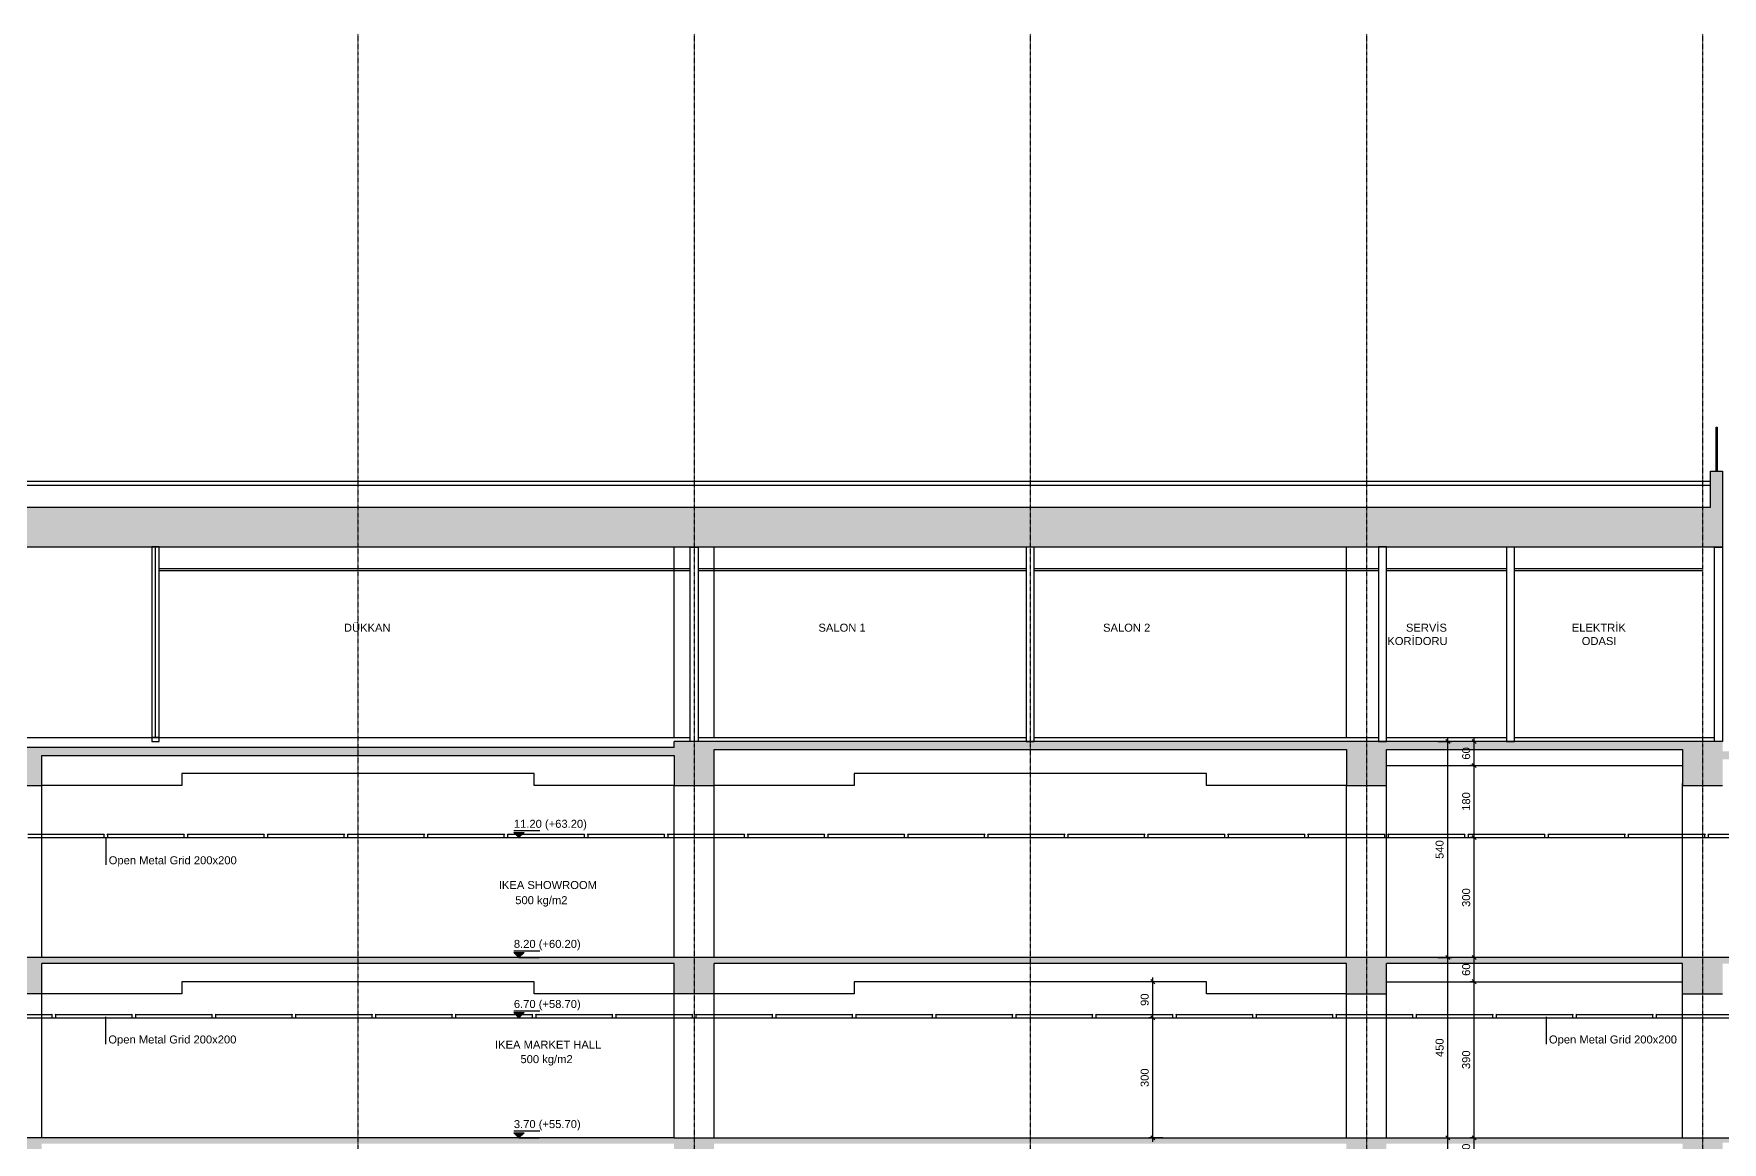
# Model space of a CAD drawing. Header units: centimetres. Extents: x -678439 to 71514, y -426864 to 8594.
# Drawn here: x 62546 to 66765, y 5569 to 8337 of the extents above; entities that cross this region are included whole.
import ezdxf

# ---------------------------------------------------------------- set-up
doc = ezdxf.new("R2010")
doc.units = ezdxf.units.CM
doc.header["$LTSCALE"] = 0.01
doc.header["$MEASUREMENT"] = 0
doc.header["$PDMODE"] = 3
doc.linetypes.add('$0$CENTER', pattern=[50.8, 31.75, -6.35, 6.35, -6.35])
doc.layers.get('0').update_dxf_attribs({"lineweight": 0})
doc.layers.get('DefPoints').update_dxf_attribs({"color": 200})
for name, color, linetype in [('$0$V-0_Axis', 8, '$0$CENTER'), ('AR-02', 152, 'Continuous'), ('METAL', 122, 'Continuous'), ('V-0_Dimension', 1, 'Continuous'), ('V-0_Elevation_015', 103, 'Continuous'), ('V-0_Elevation_025', 123, 'Continuous'), ('V-0_Hatch_Concrete', 252, 'Continuous'), ('V-0_Notation_Level_500', 2, 'Continuous'), ('V-0_Text_Tr', 7, 'Continuous'), ('V-2_Column', 160, 'Continuous'), ('V-2_Wall', 4, 'Continuous'), ('V-3_Ceiling_Suspended', 202, 'Continuous'), ('V-3_Glazing', 121, 'Continuous'), ('V-4_Floor_Cladding', 53, 'Continuous')]:
    doc.layers.add(name, color=color, linetype=linetype)
doc.styles.add('VIVA_100', font='arial.ttf', dxfattribs={"height": 20})
doc.dimstyles.new('VIVA_100', dxfattribs={"dimscale": 10, "dimtxt": 25, "dimasz": 1, "dimexe": 1, "dimexo": 1, "dimgap": 1, "dimtad": 1, "dimdec": 0, "dimzin": 3, "dimdsep": 46, "dimtxsty": 'VIVA_100', "dimblk": 'OBLIQUE', "dimcen": 0, "dimdle": 1, "dimclrd": 256, "dimclre": 256, "dimclrt": 256, "dimadec": 1, "dimazin": 0, "dimtfac": 0.75, "dimtdec": 0, "dimtix": 1, "dimtmove": 2, "dimatfit": 2, "dimldrblk": 'DOT', "dimfxlon": 1, "dimfrac": 1, "dimtolj": 1, "dimtzin": 0, "dimlwd": -1, "dimlwe": -1, "dimarcsym": 0})

# ---------------------------------------------------------------- blocks, each defined once
blk = doc.blocks.new('_OBLIQUE')
at = {"color": 0, "linetype": 'ByBlock'}
blk.add_line((-0.5, -0.5), (0.5, 0.5), dxfattribs=at)
blk = doc.blocks.new('*D209')
at = {"layer": 'DefPoints', "color": 0, "transparency": 16777216}
for p in [(66145.1, 5580), (66155.9, 5580), (66155.9, 5520)]:
    blk.add_point(p, dxfattribs=at)
at = {"layer": 'V-0_Dimension', "transparency": 16777216}
for p, q in [((66145.9, 5580), (66135.1, 5580)), ((66145.1, 5510), (66145.1, 5590)), ((66145.9, 5520), (66135.1, 5520))]:
    blk.add_line(p, q, dxfattribs=at)
at = {"layer": 'V-0_Dimension', "transparency": 16777216, "xscale": 10, "yscale": 10, "zscale": 10}
for p, rotation in [((66145.1, 5580), 90), ((66145.1, 5520), 270)]:
    blk.add_blockref('_OBLIQUE', p, dxfattribs=dict(at, rotation=rotation))
at = {"layer": 'V-0_Dimension', "transparency": 16777216, "insert": (66124.9, 5550), "char_height": 20, "attachment_point": 5, "rotation": 90, "style": 'VIVA_100'}
blk.add_mtext('\\A1;60 ', dxfattribs=at)
blk = doc.blocks.new('_DOT')
blk.add_line((-0.5, 0), (-1, 0))
at = {"const_width": 0.5}
blk.add_lwpolyline([(-0.25, 0, 1), (0.25, 0, 1)], format="xyb", close=True, dxfattribs=at)
blk = doc.blocks.new('*D210')
at = {"layer": 'DefPoints', "color": 0, "transparency": 16777216}
for p in [(65341.8, 5880), (65352.6, 5880), (66155.9, 5580)]:
    blk.add_point(p, dxfattribs=at)
at = {"layer": 'V-0_Dimension', "transparency": 16777216}
for p, q in [((65342.6, 5880), (65331.8, 5880)), ((65341.8, 5570), (65341.8, 5890)), ((65366.8, 5580), (65331.8, 5580))]:
    blk.add_line(p, q, dxfattribs=at)
at = {"layer": 'V-0_Dimension', "transparency": 16777216, "xscale": 10, "yscale": 10, "zscale": 10}
for p, rotation in [((65341.8, 5880), 90), ((65341.8, 5580), 270)]:
    blk.add_blockref('_OBLIQUE', p, dxfattribs=dict(at, rotation=rotation))
at = {"layer": 'V-0_Dimension', "transparency": 16777216, "insert": (65321.6, 5730), "char_height": 20, "attachment_point": 5, "rotation": 90, "style": 'VIVA_100'}
blk.add_mtext('\\A1;300 ', dxfattribs=at)
blk = doc.blocks.new('*D211')
at = {"layer": 'DefPoints', "color": 0, "transparency": 16777216}
for p in [(65341.8, 5970), (66155.9, 5970), (65352.6, 5880)]:
    blk.add_point(p, dxfattribs=at)
at = {"layer": 'V-0_Dimension', "transparency": 16777216}
for p, q in [((65366.8, 5970), (65331.8, 5970)), ((65341.8, 5870), (65341.8, 5980)), ((65342.6, 5880), (65331.8, 5880))]:
    blk.add_line(p, q, dxfattribs=at)
at = {"layer": 'V-0_Dimension', "transparency": 16777216, "xscale": 10, "yscale": 10, "zscale": 10}
for p, rotation in [((65341.8, 5970), 90), ((65341.8, 5880), 270)]:
    blk.add_blockref('_OBLIQUE', p, dxfattribs=dict(at, rotation=rotation))
at = {"layer": 'V-0_Dimension', "transparency": 16777216, "insert": (65321.6, 5925), "char_height": 20, "attachment_point": 5, "rotation": 90, "style": 'VIVA_100'}
blk.add_mtext('\\A1;90 ', dxfattribs=at)
blk = doc.blocks.new('*D212')
at = {"layer": 'DefPoints', "color": 0, "transparency": 16777216}
for p in [(66145.1, 6030), (66155.9, 6030), (66155.9, 5970)]:
    blk.add_point(p, dxfattribs=at)
at = {"layer": 'V-0_Dimension', "transparency": 16777216}
for p, q in [((66145.1, 5960), (66145.1, 6040)), ((66145.9, 6030), (66135.1, 6030)), ((66145.9, 5970), (66135.1, 5970))]:
    blk.add_line(p, q, dxfattribs=at)
at = {"layer": 'V-0_Dimension', "transparency": 16777216, "xscale": 10, "yscale": 10, "zscale": 10}
for p, rotation in [((66145.1, 6030), 90), ((66145.1, 5970), 270)]:
    blk.add_blockref('_OBLIQUE', p, dxfattribs=dict(at, rotation=rotation))
at = {"layer": 'V-0_Dimension', "transparency": 16777216, "insert": (66124.9, 6000), "char_height": 20, "attachment_point": 5, "rotation": 90, "style": 'VIVA_100'}
blk.add_mtext('\\A1;60 ', dxfattribs=at)
blk = doc.blocks.new('*D213')
at = {"layer": 'DefPoints', "color": 0, "transparency": 16777216}
for p in [(66145.1, 6330), (66155.9, 6330), (66155.9, 6030)]:
    blk.add_point(p, dxfattribs=at)
at = {"layer": 'V-0_Dimension', "transparency": 16777216}
for p, q in [((66145.9, 6330), (66135.1, 6330)), ((66145.1, 6020), (66145.1, 6340)), ((66145.9, 6030), (66135.1, 6030))]:
    blk.add_line(p, q, dxfattribs=at)
at = {"layer": 'V-0_Dimension', "transparency": 16777216, "xscale": 10, "yscale": 10, "zscale": 10}
for p, rotation in [((66145.1, 6330), 90), ((66145.1, 6030), 270)]:
    blk.add_blockref('_OBLIQUE', p, dxfattribs=dict(at, rotation=rotation))
at = {"layer": 'V-0_Dimension', "transparency": 16777216, "insert": (66124.9, 6180), "char_height": 20, "attachment_point": 5, "rotation": 90, "style": 'VIVA_100'}
blk.add_mtext('\\A1;300 ', dxfattribs=at)
blk = doc.blocks.new('*D214')
at = {"layer": 'DefPoints', "color": 0, "transparency": 16777216}
for p in [(66145.1, 6510), (66155.9, 6510), (66155.9, 6330)]:
    blk.add_point(p, dxfattribs=at)
at = {"layer": 'V-0_Dimension', "transparency": 16777216}
for p, q in [((66145.9, 6510), (66135.1, 6510)), ((66145.1, 6320), (66145.1, 6520)), ((66145.9, 6330), (66135.1, 6330))]:
    blk.add_line(p, q, dxfattribs=at)
at = {"layer": 'V-0_Dimension', "transparency": 16777216, "xscale": 10, "yscale": 10, "zscale": 10}
for p, rotation in [((66145.1, 6510), 90), ((66145.1, 6330), 270)]:
    blk.add_blockref('_OBLIQUE', p, dxfattribs=dict(at, rotation=rotation))
at = {"layer": 'V-0_Dimension', "transparency": 16777216, "insert": (66124.9, 6420), "char_height": 20, "attachment_point": 5, "rotation": 90, "style": 'VIVA_100'}
blk.add_mtext('\\A1;180 ', dxfattribs=at)
blk = doc.blocks.new('*D215')
at = {"layer": 'DefPoints', "color": 0, "transparency": 16777216}
for p in [(66145.1, 6570), (66155.9, 6570), (66155.9, 6510)]:
    blk.add_point(p, dxfattribs=at)
at = {"layer": 'V-0_Dimension', "transparency": 16777216}
for p, q in [((66145.9, 6570), (66135.1, 6570)), ((66145.1, 6500), (66145.1, 6580)), ((66145.9, 6510), (66135.1, 6510))]:
    blk.add_line(p, q, dxfattribs=at)
at = {"layer": 'V-0_Dimension', "transparency": 16777216, "xscale": 10, "yscale": 10, "zscale": 10}
for p, rotation in [((66145.1, 6570), 90), ((66145.1, 6510), 270)]:
    blk.add_blockref('_OBLIQUE', p, dxfattribs=dict(at, rotation=rotation))
at = {"layer": 'V-0_Dimension', "transparency": 16777216, "insert": (66124.9, 6540), "char_height": 20, "attachment_point": 5, "rotation": 90, "style": 'VIVA_100'}
blk.add_mtext('\\A1;60 ', dxfattribs=at)
blk = doc.blocks.new('*D217')
at = {"layer": 'DefPoints', "color": 0, "transparency": 16777216}
for p in [(65875.7, 5580), (66078.7, 5580), (65875.7, 4900)]:
    blk.add_point(p, dxfattribs=at)
at = {"layer": 'V-0_Dimension', "transparency": 16777216}
for p, q in [((66053.7, 5580), (66088.7, 5580)), ((66078.7, 4890), (66078.7, 5590)), ((66053.7, 4900), (66088.7, 4900))]:
    blk.add_line(p, q, dxfattribs=at)
at = {"layer": 'V-0_Dimension', "transparency": 16777216, "xscale": 10, "yscale": 10, "zscale": 10}
for p, rotation in [((66078.7, 5580), 90), ((66078.7, 4900), 270)]:
    blk.add_blockref('_OBLIQUE', p, dxfattribs=dict(at, rotation=rotation))
at = {"layer": 'V-0_Dimension', "transparency": 16777216, "insert": (66058.5, 5240), "char_height": 20, "attachment_point": 5, "rotation": 90, "style": 'VIVA_100'}
blk.add_mtext('\\A1;680 ', dxfattribs=at)
blk = doc.blocks.new('*D218')
at = {"layer": 'DefPoints', "color": 0, "transparency": 16777216}
for p in [(65875.7, 6030), (66078.7, 6030), (65875.7, 5580)]:
    blk.add_point(p, dxfattribs=at)
at = {"layer": 'V-0_Dimension', "transparency": 16777216}
for p, q in [((66078.7, 5570), (66078.7, 6040)), ((66053.7, 6030), (66088.7, 6030)), ((66053.7, 5580), (66088.7, 5580))]:
    blk.add_line(p, q, dxfattribs=at)
at = {"layer": 'V-0_Dimension', "transparency": 16777216, "xscale": 10, "yscale": 10, "zscale": 10}
for p, rotation in [((66078.7, 6030), 90), ((66078.7, 5580), 270)]:
    blk.add_blockref('_OBLIQUE', p, dxfattribs=dict(at, rotation=rotation))
at = {"layer": 'V-0_Dimension', "transparency": 16777216, "insert": (66058.5, 5805), "char_height": 20, "attachment_point": 5, "rotation": 90, "style": 'VIVA_100'}
blk.add_mtext('\\A1;450 ', dxfattribs=at)
blk = doc.blocks.new('*D219')
at = {"layer": 'DefPoints', "color": 0, "transparency": 16777216}
for p in [(65875.7, 6570), (66078.7, 6570), (65875.7, 6030)]:
    blk.add_point(p, dxfattribs=at)
at = {"layer": 'V-0_Dimension', "transparency": 16777216}
for p, q in [((66053.7, 6570), (66088.7, 6570)), ((66078.7, 6020), (66078.7, 6580)), ((66053.7, 6030), (66088.7, 6030))]:
    blk.add_line(p, q, dxfattribs=at)
at = {"layer": 'V-0_Dimension', "transparency": 16777216, "xscale": 10, "yscale": 10, "zscale": 10}
for p, rotation in [((66078.7, 6570), 90), ((66078.7, 6030), 270)]:
    blk.add_blockref('_OBLIQUE', p, dxfattribs=dict(at, rotation=rotation))
at = {"layer": 'V-0_Dimension', "transparency": 16777216, "insert": (66058.5, 6300), "char_height": 20, "attachment_point": 5, "rotation": 90, "style": 'VIVA_100'}
blk.add_mtext('\\A1;540 ', dxfattribs=at)
blk = doc.blocks.new('*U287')
blk.add_hatch(color=256).paths.add_polyline_path([(12.8, 12.8), (-12.8, 12.8), (0, 0)])
for p, q in [((-12.8, 17.4), (52.2, 17.4)), ((0, 0), (50.4, 0))]:
    blk.add_line(p, q)
blk.add_lwpolyline([(0, 0), (-12.8, 12.8), (12.8, 12.8)], close=True)
at = {"style": 'VIVA_100'}
blk.add_attdef('%%P0.00', (-12.8, 24.3), '', height=20, dxfattribs=at)
blk = doc.blocks.new('kot-a-a')
at = {"layer": 'V-0_Notation_Level_500', "transparency": 33554687}
for p, values in [((8477.6, 6320), {'%%P0.00': '11.20 (+63.20)'}), ((8477.6, 6020), {'%%P0.00': '8.20 (+60.20)'}), ((8477.6, 5870), {'%%P0.00': '6.70 (+58.70)'}), ((8477.6, 5570), {'%%P0.00': '3.70 (+55.70)'})]:
    blk.add_blockref('*U287', p, dxfattribs=at).add_auto_attribs(values)
blk = doc.blocks.new('*D282')
at = {"layer": 'DefPoints', "color": 0, "transparency": 16777216}
for p in [(66145.1, 5970), (66155.9, 5970), (66155.9, 5580)]:
    blk.add_point(p, dxfattribs=at)
at = {"layer": 'V-0_Dimension', "transparency": 16777216}
for p, q in [((66145.9, 5970), (66135.1, 5970)), ((66145.1, 5570), (66145.1, 5980)), ((66145.9, 5580), (66135.1, 5580))]:
    blk.add_line(p, q, dxfattribs=at)
at = {"layer": 'V-0_Dimension', "transparency": 16777216, "xscale": 10, "yscale": 10, "zscale": 10}
for p, rotation in [((66145.1, 5970), 90), ((66145.1, 5580), 270)]:
    blk.add_blockref('_OBLIQUE', p, dxfattribs=dict(at, rotation=rotation))
at = {"layer": 'V-0_Dimension', "transparency": 16777216, "insert": (66124.9, 5775), "char_height": 20, "attachment_point": 5, "rotation": 90, "style": 'VIVA_100'}
blk.add_mtext('\\A1;390 ', dxfattribs=at)

msp = doc.modelspace()

# ---------------------------------------------------------------- hatches: boundary and pattern name
at = {"layer": 'V-0_Hatch_Concrete', "transparency": 33554534}
h = msp.add_hatch(color=256, dxfattribs=at)
h.dxf.hatch_style = 1
h.paths.add_polyline_path([(66765.7, 7245), (66735.7, 7245), (66735.7, 7155), (62269.6, 7155), (62269.6, 7245), (62239.6, 7245), (62239.6, 7056.1), (62299.6, 7055), (66765.7, 7055)])
h.paths.add_polyline_path([(60836.2, 7246.1), (60806.2, 7246.1), (60806.2, 7155.6), (59652.6, 7154.7), (59652.6, 7055.2), (60836.2, 7056.1)])
h = msp.add_hatch(color=256, dxfattribs=at)
h.dxf.hatch_style = 1
h.paths.add_polyline_path([(68445.7, 6030), (61095.7, 6030), (61095.7, 6005), (60008.5, 6005), (60008.5, 6041.3), (60433.8, 6285), (60523.8, 6285), (60934, 6525), (60951.1, 6535), (61095.7, 6535), (61095.7, 6460), (61175.7, 6460), (61175.7, 6535), (62465.7, 6535), (62465.7, 6460), (62565.7, 6460), (62565.7, 6535), (64145.7, 6535), (64145.7, 6460), (64245.7, 6460), (64245.7, 6550), (65825.7, 6550), (65825.7, 6460), (65925.7, 6460), (65925.7, 6550), (66665.7, 6550), (66665.7, 6460), (66765.7, 6460), (66765.7, 6525), (68345.7, 6525), (68345.7, 6460), (68445.7, 6460), (68445.7, 6680), (68425.7, 6680), (68425.7, 6545), (66765.7, 6545), (66765.7, 6570), (64145.7, 6570), (64145.7, 6555), (62515.7, 6555), (62465.7, 6555), (61001, 6555), (61001, 6570), (60971, 6570), (60971, 6560.3), (60941, 6560.3), (60941, 6543.1), (60911, 6543.1), (60911, 6525.9), (60881, 6525.9), (60881, 6508.8), (60851, 6508.8), (60851, 6491.6), (60821, 6491.6), (60821, 6474.4), (60791, 6474.4), (60791, 6457.2), (60761, 6457.2), (60761, 6440), (60731, 6440), (60731, 6422.8), (60701, 6422.8), (60701, 6405.6), (60671, 6405.6), (60671, 6388.4), (60641, 6388.4), (60641, 6371.3), (60611, 6371.3), (60611, 6354.1), (60581, 6354.1), (60581, 6336.9), (60551, 6336.9), (60551, 6319.7), (60521, 6319.7), (60521, 6302.5), (60401, 6302.5), (60401, 6285.3), (60371, 6285.3), (60371, 6268.1), (60341, 6268.1), (60341, 6250.9), (60311, 6250.9), (60311, 6233.8), (60281, 6233.8), (60281, 6216.6), (60251, 6216.6), (60251, 6199.4), (60221, 6199.4), (60221, 6182.2), (60191, 6182.2), (60191, 6165), (60161, 6165), (60161, 6147.8), (60131, 6147.8), (60131, 6130.6), (60101, 6130.6), (60101, 6113.4), (60071, 6113.4), (60071, 6096.3), (60041, 6096.3), (60041, 6079.1), (60011, 6079.1), (60011, 6061.9), (59981, 6061.9), (59981, 6044.7), (59951, 6044.7), (59951, 6005), (59652.6, 6005), (59652.6, 5985), (60406.2, 5985), (60406.2, 5920), (60486.2, 5920), (60486.2, 5985), (60795.7, 5985), (60795.7, 5920), (60875.7, 5920), (60875.7, 5985), (61095.7, 5985), (61095.7, 5940), (61195.7, 5940), (61195.7, 6015), (62465.7, 6015), (62465.7, 5940), (62565.7, 5940), (62565.7, 6015), (64145.7, 6015), (64145.7, 5940), (64245.7, 5940), (64245.7, 6015), (65825.7, 6015), (65825.7, 5940), (65925.7, 5940), (65925.7, 6015), (66665.7, 6015), (66665.7, 5940), (66765.7, 5940), (66765.7, 6015), (68345.7, 6015), (68345.7, 5940), (68445.7, 5940)])
h = msp.add_hatch(color=256, dxfattribs=at)
h.dxf.hatch_style = 1
h.paths.add_polyline_path([(61195.7, 5565), (62465.7, 5565), (62465.7, 5490), (62515.7, 5490), (62565.7, 5490), (62565.7, 5565), (64145.7, 5565), (64145.7, 5490), (64245.7, 5490), (64245.7, 5565), (65825.7, 5565), (65825.7, 5490), (65925.7, 5490), (65925.7, 5565), (66665.7, 5565), (66665.7, 5490), (66765.7, 5490), (66765.7, 5568), (68345.7, 5568), (68345.7, 5490), (68445.7, 5490), (68445.7, 5568), (68625.7, 5568), (68625.7, 5490), (68675.7, 5490), (68675.7, 5645), (68655.7, 5645), (68655.7, 5580), (64145.7, 5580), (61095.7, 5580), (61095.7, 5490), (61195.7, 5490)])
h.paths.add_polyline_path([(61195.7, 5285), (59652.6, 5285), (59652.6, 5268), (60406.2, 5268), (60406.2, 5215), (60486.2, 5215), (60486.2, 5268), (60795.7, 5268), (60795.7, 5215), (60875.7, 5215), (60875.7, 5268), (61095.7, 5268), (61095.7, 5215), (61195.7, 5215)])
h.paths.add_polyline_path([(61195.7, 4640), (59652.6, 4640), (59652.6, 4620), (60406.2, 4620), (60406.2, 4570), (60486.2, 4570), (60486.2, 4620), (60795.7, 4620), (60795.7, 4570), (60875.7, 4570), (60875.7, 4620), (61095.7, 4620), (61095.7, 4570), (61195.7, 4570)])

# ---------------------------------------------------------------- linework, layer by layer
at = {"layer": '$0$V-0_Axis'}
for p, q in [((63355.7, 8337.5), (63355.7, 1410)), ((64195.7, 8337.5), (64195.7, 1410)), ((65035.7, 8337.5), (65035.7, 1410)), ((65875.7, 8337.5), (65875.7, 1410)), ((66715.7, 8337.5), (66715.7, 1410))]:
    msp.add_line(p, q, dxfattribs=at)
at = {"layer": 'AR-02'}
for p, q in [((62530.6, 6338), (62720.6, 6338)), ((62530.6, 6330), (62720.6, 6330)), ((62730.6, 6338), (62920.6, 6338)), ((62730.6, 6330), (62920.6, 6330)), ((62930.6, 6338), (63120.6, 6338)), ((62930.6, 6330), (63120.6, 6330)), ((63130.6, 6338), (63320.6, 6338)), ((63130.6, 6330), (63320.6, 6330)), ((63330.6, 6338), (63520.6, 6338)), ((63330.6, 6330), (63520.6, 6330)), ((63530.6, 6338), (63720.6, 6338)), ((63530.6, 6330), (63720.6, 6330)), ((63730.6, 6338), (63920.6, 6338)), ((63730.6, 6330), (63920.6, 6330)), ((63930.6, 6338), (64120.6, 6338)), ((63930.6, 6330), (64120.6, 6330)), ((64130.6, 6338), (64320.6, 6338)), ((64130.6, 6330), (64320.6, 6330)), ((64330.6, 6338), (64520.6, 6338)), ((64330.6, 6330), (64520.6, 6330)), ((64530.6, 6338), (64720.6, 6338)), ((64530.6, 6330), (64720.6, 6330)), ((64730.6, 6338), (64920.6, 6338)), ((64730.6, 6330), (64920.6, 6330)), ((64930.6, 6338), (65120.6, 6338)), ((64930.6, 6330), (65120.6, 6330)), ((65130.6, 6338), (65320.6, 6338)), ((65130.6, 6330), (65320.6, 6330)), ((65330.6, 6338), (65520.6, 6338)), ((65330.6, 6330), (65520.6, 6330)), ((65530.6, 6338), (65720.6, 6338)), ((65530.6, 6330), (65720.6, 6330)), ((65730.6, 6338), (65920.6, 6338)), ((65730.6, 6330), (65920.6, 6330)), ((65930.6, 6338), (66120.6, 6338)), ((65930.6, 6330), (66120.6, 6330)), ((66130.6, 6338), (66320.6, 6338)), ((66130.6, 6330), (66320.6, 6330)), ((66330.6, 6338), (66520.6, 6338)), ((66330.6, 6330), (66520.6, 6330)), ((66530.6, 6338), (66720.6, 6338)), ((66530.6, 6330), (66720.6, 6330)), ((66730.6, 6338), (66920.6, 6338)), ((66730.6, 6330), (66920.6, 6330)), ((62400.7, 5888), (62590.7, 5888)), ((62400.7, 5880), (62590.7, 5880)), ((62600.7, 5888), (62790.7, 5888)), ((62600.7, 5880), (62790.7, 5880)), ((62800.7, 5888), (62990.7, 5888)), ((62800.7, 5880), (62990.7, 5880)), ((63000.7, 5888), (63190.7, 5888)), ((63000.7, 5880), (63190.7, 5880)), ((63200.7, 5888), (63390.7, 5888)), ((63200.7, 5880), (63390.7, 5880)), ((63400.7, 5888), (63590.7, 5888)), ((63400.7, 5880), (63590.7, 5880)), ((63600.7, 5888), (63790.7, 5888)), ((63600.7, 5880), (63790.7, 5880)), ((63800.7, 5888), (63990.7, 5888)), ((63800.7, 5880), (63990.7, 5880)), ((64000.7, 5888), (64190.7, 5888)), ((64000.7, 5880), (64190.7, 5880)), ((64200.7, 5888), (64390.7, 5888)), ((64200.7, 5880), (64390.7, 5880)), ((64400.7, 5888), (64590.7, 5888)), ((64400.7, 5880), (64590.7, 5880)), ((64600.7, 5888), (64790.7, 5888)), ((64600.7, 5880), (64790.7, 5880)), ((64800.7, 5888), (64990.7, 5888)), ((64800.7, 5880), (64990.7, 5880)), ((65000.7, 5888), (65190.7, 5888)), ((65000.7, 5880), (65190.7, 5880)), ((65200.7, 5888), (65390.7, 5888)), ((65200.7, 5880), (65390.7, 5880)), ((65400.7, 5888), (65590.7, 5888)), ((65400.7, 5880), (65590.7, 5880)), ((65600.7, 5888), (65790.7, 5888)), ((65600.7, 5880), (65790.7, 5880)), ((65800.7, 5888), (65990.7, 5888)), ((65800.7, 5880), (65990.7, 5880)), ((66000.7, 5888), (66190.7, 5888)), ((66000.7, 5880), (66190.7, 5880)), ((66200.7, 5888), (66390.7, 5888)), ((66200.7, 5880), (66390.7, 5880)), ((66400.7, 5888), (66590.7, 5888)), ((66400.7, 5880), (66590.7, 5880)), ((66600.7, 5888), (66790.7, 5888)), ((66600.7, 5880), (66790.7, 5880))]:
    msp.add_line(p, q, dxfattribs=at)
at = {"layer": 'METAL'}
for points in [[(62722.6, 6337), (62720.6, 6338), (62720.6, 6330), (62730.6, 6330), (62730.6, 6338), (62728.6, 6337)], [(62922.6, 6337), (62920.6, 6338), (62920.6, 6330), (62930.6, 6330), (62930.6, 6338), (62928.6, 6337)], [(63122.6, 6337), (63120.6, 6338), (63120.6, 6330), (63130.6, 6330), (63130.6, 6338), (63128.6, 6337)], [(63322.6, 6337), (63320.6, 6338), (63320.6, 6330), (63330.6, 6330), (63330.6, 6338), (63328.6, 6337)], [(63522.6, 6337), (63520.6, 6338), (63520.6, 6330), (63530.6, 6330), (63530.6, 6338), (63528.6, 6337)], [(63722.6, 6337), (63720.6, 6338), (63720.6, 6330), (63730.6, 6330), (63730.6, 6338), (63728.6, 6337)], [(63922.6, 6337), (63920.6, 6338), (63920.6, 6330), (63930.6, 6330), (63930.6, 6338), (63928.6, 6337)], [(64122.6, 6337), (64120.6, 6338), (64120.6, 6330), (64130.6, 6330), (64130.6, 6338), (64128.6, 6337)], [(64322.6, 6337), (64320.6, 6338), (64320.6, 6330), (64330.6, 6330), (64330.6, 6338), (64328.6, 6337)], [(64522.6, 6337), (64520.6, 6338), (64520.6, 6330), (64530.6, 6330), (64530.6, 6338), (64528.6, 6337)], [(64722.6, 6337), (64720.6, 6338), (64720.6, 6330), (64730.6, 6330), (64730.6, 6338), (64728.6, 6337)], [(64922.6, 6337), (64920.6, 6338), (64920.6, 6330), (64930.6, 6330), (64930.6, 6338), (64928.6, 6337)], [(65122.6, 6337), (65120.6, 6338), (65120.6, 6330), (65130.6, 6330), (65130.6, 6338), (65128.6, 6337)], [(65322.6, 6337), (65320.6, 6338), (65320.6, 6330), (65330.6, 6330), (65330.6, 6338), (65328.6, 6337)], [(65522.6, 6337), (65520.6, 6338), (65520.6, 6330), (65530.6, 6330), (65530.6, 6338), (65528.6, 6337)], [(65722.6, 6337), (65720.6, 6338), (65720.6, 6330), (65730.6, 6330), (65730.6, 6338), (65728.6, 6337)], [(65922.6, 6337), (65920.6, 6338), (65920.6, 6330), (65930.6, 6330), (65930.6, 6338), (65928.6, 6337)], [(66122.6, 6337), (66120.6, 6338), (66120.6, 6330), (66130.6, 6330), (66130.6, 6338), (66128.6, 6337)], [(66322.6, 6337), (66320.6, 6338), (66320.6, 6330), (66330.6, 6330), (66330.6, 6338), (66328.6, 6337)], [(66522.6, 6337), (66520.6, 6338), (66520.6, 6330), (66530.6, 6330), (66530.6, 6338), (66528.6, 6337)], [(66722.6, 6337), (66720.6, 6338), (66720.6, 6330), (66730.6, 6330), (66730.6, 6338), (66728.6, 6337)], [(62592.7, 5887), (62590.7, 5888), (62590.7, 5880), (62600.7, 5880), (62600.7, 5888), (62598.7, 5887)], [(62792.7, 5887), (62790.7, 5888), (62790.7, 5880), (62800.7, 5880), (62800.7, 5888), (62798.7, 5887)], [(62992.7, 5887), (62990.7, 5888), (62990.7, 5880), (63000.7, 5880), (63000.7, 5888), (62998.7, 5887)], [(63192.7, 5887), (63190.7, 5888), (63190.7, 5880), (63200.7, 5880), (63200.7, 5888), (63198.7, 5887)], [(63392.7, 5887), (63390.7, 5888), (63390.7, 5880), (63400.7, 5880), (63400.7, 5888), (63398.7, 5887)], [(63592.7, 5887), (63590.7, 5888), (63590.7, 5880), (63600.7, 5880), (63600.7, 5888), (63598.7, 5887)], [(63792.7, 5887), (63790.7, 5888), (63790.7, 5880), (63800.7, 5880), (63800.7, 5888), (63798.7, 5887)], [(63992.7, 5887), (63990.7, 5888), (63990.7, 5880), (64000.7, 5880), (64000.7, 5888), (63998.7, 5887)], [(64192.7, 5887), (64190.7, 5888), (64190.7, 5880), (64200.7, 5880), (64200.7, 5888), (64198.7, 5887)], [(64392.7, 5887), (64390.7, 5888), (64390.7, 5880), (64400.7, 5880), (64400.7, 5888), (64398.7, 5887)], [(64592.7, 5887), (64590.7, 5888), (64590.7, 5880), (64600.7, 5880), (64600.7, 5888), (64598.7, 5887)], [(64792.7, 5887), (64790.7, 5888), (64790.7, 5880), (64800.7, 5880), (64800.7, 5888), (64798.7, 5887)], [(64992.7, 5887), (64990.7, 5888), (64990.7, 5880), (65000.7, 5880), (65000.7, 5888), (64998.7, 5887)], [(65192.7, 5887), (65190.7, 5888), (65190.7, 5880), (65200.7, 5880), (65200.7, 5888), (65198.7, 5887)], [(65392.7, 5887), (65390.7, 5888), (65390.7, 5880), (65400.7, 5880), (65400.7, 5888), (65398.7, 5887)], [(65592.7, 5887), (65590.7, 5888), (65590.7, 5880), (65600.7, 5880), (65600.7, 5888), (65598.7, 5887)], [(65792.7, 5887), (65790.7, 5888), (65790.7, 5880), (65800.7, 5880), (65800.7, 5888), (65798.7, 5887)], [(65992.7, 5887), (65990.7, 5888), (65990.7, 5880), (66000.7, 5880), (66000.7, 5888), (65998.7, 5887)], [(66192.7, 5887), (66190.7, 5888), (66190.7, 5880), (66200.7, 5880), (66200.7, 5888), (66198.7, 5887)], [(66392.7, 5887), (66390.7, 5888), (66390.7, 5880), (66400.7, 5880), (66400.7, 5888), (66398.7, 5887)], [(66592.7, 5887), (66590.7, 5888), (66590.7, 5880), (66600.7, 5880), (66600.7, 5888), (66598.7, 5887)]]:
    msp.add_lwpolyline(points, dxfattribs=at)
at = {"layer": 'V-0_Elevation_015', "ltscale": 0.3}
for p, q in [((64145.7, 6580), (64145.7, 7055)), ((64245.7, 6580), (64245.7, 7055)), ((65825.7, 6580), (65825.7, 7055)), ((65925.7, 6510), (66665.7, 6510)), ((62565.7, 6030), (62565.7, 6460)), ((64145.7, 6030), (64145.7, 6460)), ((64245.7, 6030), (64245.7, 6460)), ((65825.7, 6030), (65825.7, 6460)), ((65925.7, 6030), (65925.7, 6460)), ((66665.7, 6030), (66665.7, 6465)), ((66665.7, 6030), (66665.7, 6460)), ((65925.7, 5970), (66665.7, 5970)), ((62565.7, 5580), (62565.7, 5940)), ((64145.7, 5580), (64145.7, 5940)), ((64245.7, 5580), (64245.7, 5940)), ((65825.7, 5580), (65825.7, 5940)), ((65925.7, 5580), (65925.7, 5940)), ((66665.7, 5580), (66665.7, 5940))]:
    msp.add_line(p, q, dxfattribs=at)
for points in [[(64145.7, 6460), (63795.7, 6460), (63795.7, 6490), (62915.7, 6490), (62915.7, 6460), (62565.7, 6460)], [(65825.7, 6460), (65475.7, 6460), (65475.7, 6490), (64595.7, 6490), (64595.7, 6460), (64245.7, 6460)], [(64145.7, 5940), (63795.7, 5940), (63795.7, 5970), (62915.7, 5970), (62915.7, 5940), (62565.7, 5940)], [(65825.7, 5940), (65475.7, 5940), (65475.7, 5970), (64595.7, 5970), (64595.7, 5940), (64245.7, 5940)]]:
    msp.add_lwpolyline(points, dxfattribs=at)
at = {"layer": 'V-0_Elevation_025'}
msp.add_lwpolyline([(66749.2, 7245), (66749.2, 7355), (66752.2, 7355), (66752.2, 7245)], close=True, dxfattribs=at)
at = {"layer": 'V-0_Text_Tr'}
for p, q in [((62726.9, 6261.6), (62726.9, 6329.7)), ((62726.9, 6261.6), (62726.9, 6329.7)), ((62725.9, 5813.9), (62725.9, 5882.1)), ((66325.5, 5813.9), (66325.5, 5882.1))]:
    msp.add_line(p, q, dxfattribs=at)
at = {"layer": 'V-2_Column', "ltscale": 200, "transparency": 33554687}
for p, q in [((66735.7, 7155), (66735.7, 7245)), ((66735.7, 7245), (66765.7, 7245)), ((62269.6, 7155), (66735.7, 7155)), ((66765.7, 7055), (62299.6, 7055)), ((64145.7, 6555), (62515.7, 6555)), ((66765.7, 6570), (64145.7, 6570)), ((64145.7, 6555), (64145.7, 6570)), ((64245.7, 6460), (64245.7, 6550)), ((64245.7, 6550), (65825.7, 6550)), ((65825.7, 6550), (65825.7, 6460)), ((65925.7, 6460), (65925.7, 6550)), ((65925.7, 6550), (66665.7, 6550)), ((66665.7, 6550), (66665.7, 6460)), ((62565.7, 6460), (62565.7, 6535)), ((62565.7, 6535), (64145.7, 6535)), ((64145.7, 6535), (64145.7, 6460)), ((62465.7, 6460), (62565.7, 6460)), ((64145.7, 6460), (64245.7, 6460)), ((65825.7, 6460), (65925.7, 6460)), ((66665.7, 6460), (66765.7, 6460)), ((68445.7, 6030), (61095.7, 6030)), ((62565.7, 5940), (62565.7, 6015)), ((64145.7, 6015), (62565.7, 6015)), ((64145.7, 5940), (64145.7, 6015)), ((64245.7, 5940), (64245.7, 6015)), ((65825.7, 6015), (64245.7, 6015)), ((65825.7, 5940), (65825.7, 6015)), ((65925.7, 5940), (65925.7, 6015)), ((66665.7, 6015), (65925.7, 6015)), ((66665.7, 5940), (66665.7, 6015)), ((62565.7, 5940), (62465.7, 5940)), ((64245.7, 5940), (64145.7, 5940)), ((65825.7, 5940), (65925.7, 5940)), ((66665.7, 5940), (66765.7, 5940)), ((64145.7, 5580), (61095.7, 5580))]:
    msp.add_line(p, q, dxfattribs=at)
for points in [[(66765.7, 7055), (62299.6, 7055), (62239.6, 7056.1), (62239.6, 7245), (62269.6, 7245), (62269.6, 7155), (66735.7, 7155), (66735.7, 7245), (66765.7, 7245), (66765.7, 7056.1)], [(64145.7, 5580), (68655.7, 5580)]]:
    msp.add_lwpolyline(points, dxfattribs=at)
at = {"layer": 'V-2_Wall'}
for points in [[(64206.1, 6570), (64186.1, 6570), (64186.1, 7055), (64206.1, 7055)], [(65045.7, 7055), (65025.7, 7055), (65025.7, 6570), (65045.7, 6570)], [(65925.7, 7056.1), (65905.7, 7056.1), (65905.7, 6570), (65925.7, 6570)], [(66245.7, 7055), (66225.7, 7055), (66225.7, 6570), (66245.7, 6570)], [(66745.7, 7055), (66765.7, 7055), (66765.7, 6570), (66745.7, 6570)]]:
    msp.add_lwpolyline(points, close=True, dxfattribs=at)
at = {"layer": 'V-3_Ceiling_Suspended'}
for points in [[(62269.6, 7220), (66735.7, 7220)], [(62269.6, 7210), (66735.7, 7210)], [(64186.1, 7001.1), (62858.7, 7001.1)], [(64186.1, 6996.1), (62858.7, 6996.1)], [(65025.7, 7001.1), (64206.1, 7001.1)], [(65025.7, 6996.1), (64206.1, 6996.1)], [(65905.7, 7001.1), (65045.7, 7001.1)], [(65905.7, 6996.1), (65045.7, 6996.1)], [(66226.1, 7001.1), (65925.7, 7001.1)], [(66226.1, 6996.1), (65925.7, 6996.1)], [(66715.7, 7001.1), (66245.7, 7001.1)], [(66715.7, 6996.1), (66245.7, 6996.1)]]:
    msp.add_lwpolyline(points, dxfattribs=at)
at = {"layer": 'V-3_Glazing'}
for points in [[(62858.7, 7056.1), (62840.4, 7056.1), (62840.4, 6580), (62858.7, 6580)], [(62858.7, 6580), (62840.4, 6580), (62840.4, 6570), (62858.7, 6570)]]:
    msp.add_lwpolyline(points, close=True, dxfattribs=at)
msp.add_lwpolyline([(62849.6, 6580), (62849.6, 7056.1)], dxfattribs=at)
at = {"layer": 'V-4_Floor_Cladding'}
for points in [[(60968.5, 6580), (62840.4, 6580)], [(62858.7, 6580), (64186.1, 6580)], [(64206.1, 6580), (65025.7, 6580)], [(65045.7, 6580), (65905.7, 6580)], [(65925.7, 6580), (66225.7, 6580)], [(66245.7, 6580), (66745.7, 6580)]]:
    msp.add_lwpolyline(points, dxfattribs=at)

# ---------------------------------------------------------------- block references
at = {"layer": 'V-0_Notation_Level_500'}
msp.add_blockref('kot-a-a', (55280.5, 10), dxfattribs=at)

# ---------------------------------------------------------------- texts
at = {"layer": 'V-0_Text_Tr', "style": 'VIVA_100'}
for s, p in [('Open Metal Grid 200x200', (62733, 6263.2)), ('IKEA SHOWROOM', (63707.7, 6201.4)), ('500 kg/m2', (63748.8, 6163.5)), ('Open Metal Grid 200x200', (62732.1, 5815.6)), ('IKEA MARKET HALL', (63698.2, 5802.7)), ('Open Metal Grid 200x200', (66331.6, 5815.6)), ('500 kg/m2', (63761.8, 5766.5))]:
    msp.add_text(s, height=20, dxfattribs=at).set_placement(p)
at = {"layer": 'V-0_Text_Tr', "char_height": 20, "attachment_point": 1, "rotation": 0.009, "style": 'VIVA_100'}
for s, insert in [('\\pi68.326;DÜKKAN', (63252.4, 6864.1)), ('\\pi151.8;SALON 1', (64354.6, 6864.1)), ('\\pi149.97;SALON 2', (65067.6, 6864.1)), ('\\pi107.85;SERVİS\\P\\pi61.345;KORİDORU', (65866.5, 6864.1)), ('\\pi156.54;ELEKTRİK\\P\\pi181.41;ODASI', (66232.1, 6864.1))]:
    msp.add_mtext_dynamic_manual_height_columns(s, width=415.241, gutter_width=1000, heights=[0], dxfattribs=dict(at, insert=insert))

# ---------------------------------------------------------------- dimensions: what is measured, and where the dimension line sits
at = {"layer": 'V-0_Dimension'}
for base, p1, p2, picture, middle in [((66078.7, 6570), (65875.7, 6030), (65875.7, 6570), '*D219', (66058.5, 6300)), ((66145.1, 6570), (66155.9, 6510), (66155.9, 6570), '*D215', (66124.9, 6540)), ((66145.1, 6510), (66155.9, 6330), (66155.9, 6510), '*D214', (66124.9, 6420)), ((66145.1, 6330), (66155.9, 6030), (66155.9, 6330), '*D213', (66124.9, 6180)), ((66078.7, 6030), (65875.7, 5580), (65875.7, 6030), '*D218', (66058.5, 5805)), ((66145.1, 6030), (66155.9, 5970), (66155.9, 6030), '*D212', (66124.9, 6000)), ((65341.8, 5970), (65352.6, 5880), (66155.9, 5970), '*D211', (65321.6, 5925)), ((66145.1, 5970), (66155.9, 5580), (66155.9, 5970), '*D282', (66124.9, 5775)), ((65341.8, 5880), (66155.9, 5580), (65352.6, 5880), '*D210', (65321.6, 5730)), ((66078.7, 5580), (65875.7, 4900), (65875.7, 5580), '*D217', (66058.5, 5240)), ((66145.1, 5580), (66155.9, 5520), (66155.9, 5580), '*D209', (66124.9, 5550))]:
    dim = msp.add_linear_dim(base=base, p1=p1, p2=p2, angle=90, dimstyle='VIVA_100', override={"dimpost": ' '}, dxfattribs=at)
    dim.commit()
    dim.dimension.update_dxf_attribs({"geometry": picture, "text_midpoint": middle})

doc.saveas('drawing.dxf')
